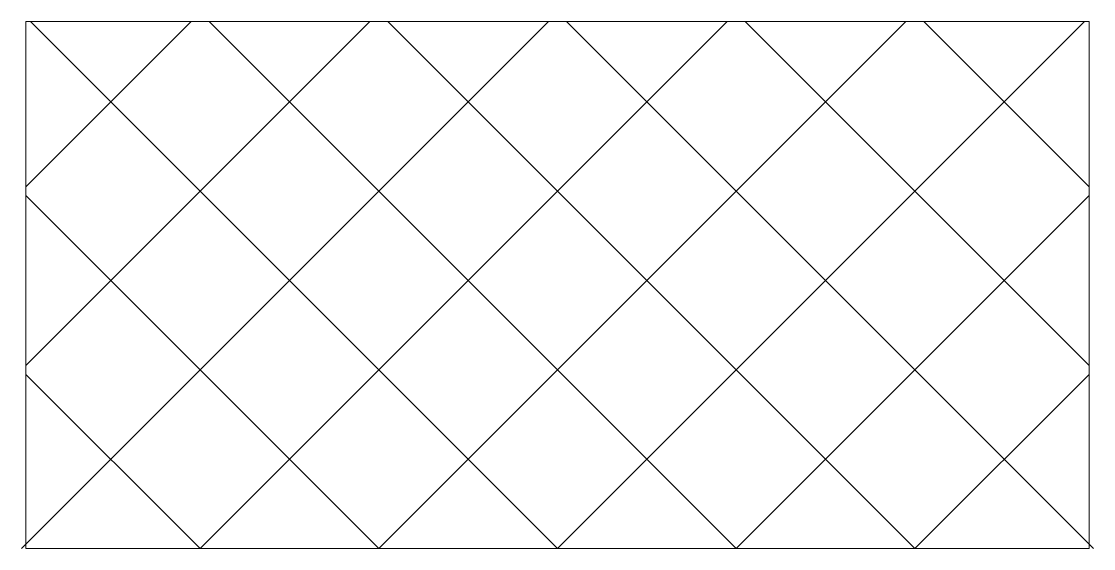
# Model space of a CAD drawing. Header units: millimetres. Extents: x 0 to 120, y 0 to 59.
import ezdxf

# ---------------------------------------------------------------- set-up
doc = ezdxf.new("R2010")
doc.units = ezdxf.units.MM
doc.layers.add('Cut', color=1, linetype='CONTINUOUS', lineweight=0)
doc.layers.add('Engrave', color=3, linetype='CONTINUOUS', lineweight=0)

msp = doc.modelspace()

# ---------------------------------------------------------------- linework, layer by layer
at = {"layer": 'Cut'}
for p, q in [((119, 59), (0, 59)), ((0, 59), (0, 0)), ((119, 0), (119, 59)), ((0, 0), (119, 0))]:
    msp.add_line(p, q, dxfattribs=at)
at = {"layer": 'Engrave'}
for p, q in [((-0.5, 0), (58.5, 59)), ((0, 40.5), (18.5, 59)), ((0, 20.5), (38.5, 59)), ((59.5, 0), (0.5, 59)), ((19.5, 0), (78.5, 59)), ((79.5, 0), (20.5, 59)), ((39.5, 0), (98.5, 59)), ((99.5, 0), (40.5, 59)), ((59.5, 0), (118.5, 59)), ((119.5, 0), (60.5, 59)), ((119, 20.5), (80.5, 59)), ((119, 40.5), (100.5, 59)), ((39.5, 0), (0, 39.5)), ((79.5, 0), (119, 39.5)), ((19.5, 0), (0, 19.5)), ((99.5, 0), (119, 19.5))]:
    msp.add_line(p, q, dxfattribs=at)

doc.saveas('drawing.dxf')
